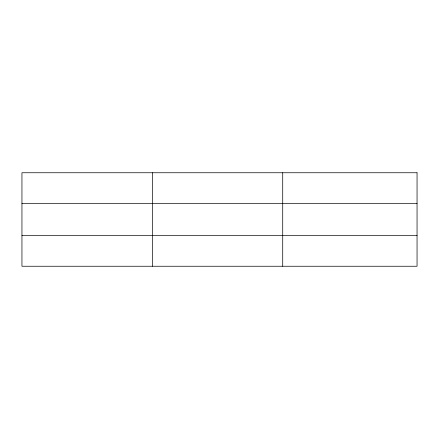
<?xml version="1.0" encoding="UTF-8"?>
<svg xmlns="http://www.w3.org/2000/svg" width="439" height="439" viewBox="0 0 439 439"><rect width="100%" height="100%" fill="white"/><g stroke="black" fill="none" stroke-linecap="round" stroke-linejoin="round"><path stroke-width="0.66" d="M152.333 266.248L152.333 172.752M282.716 266.248L282.716 172.752M21.95 203.608L417.05 203.608M21.95 235.392L417.05 235.392M417.05 172.752L417.05 266.248L21.95 266.248L21.95 172.752L417.05 172.752"/></g></svg>
